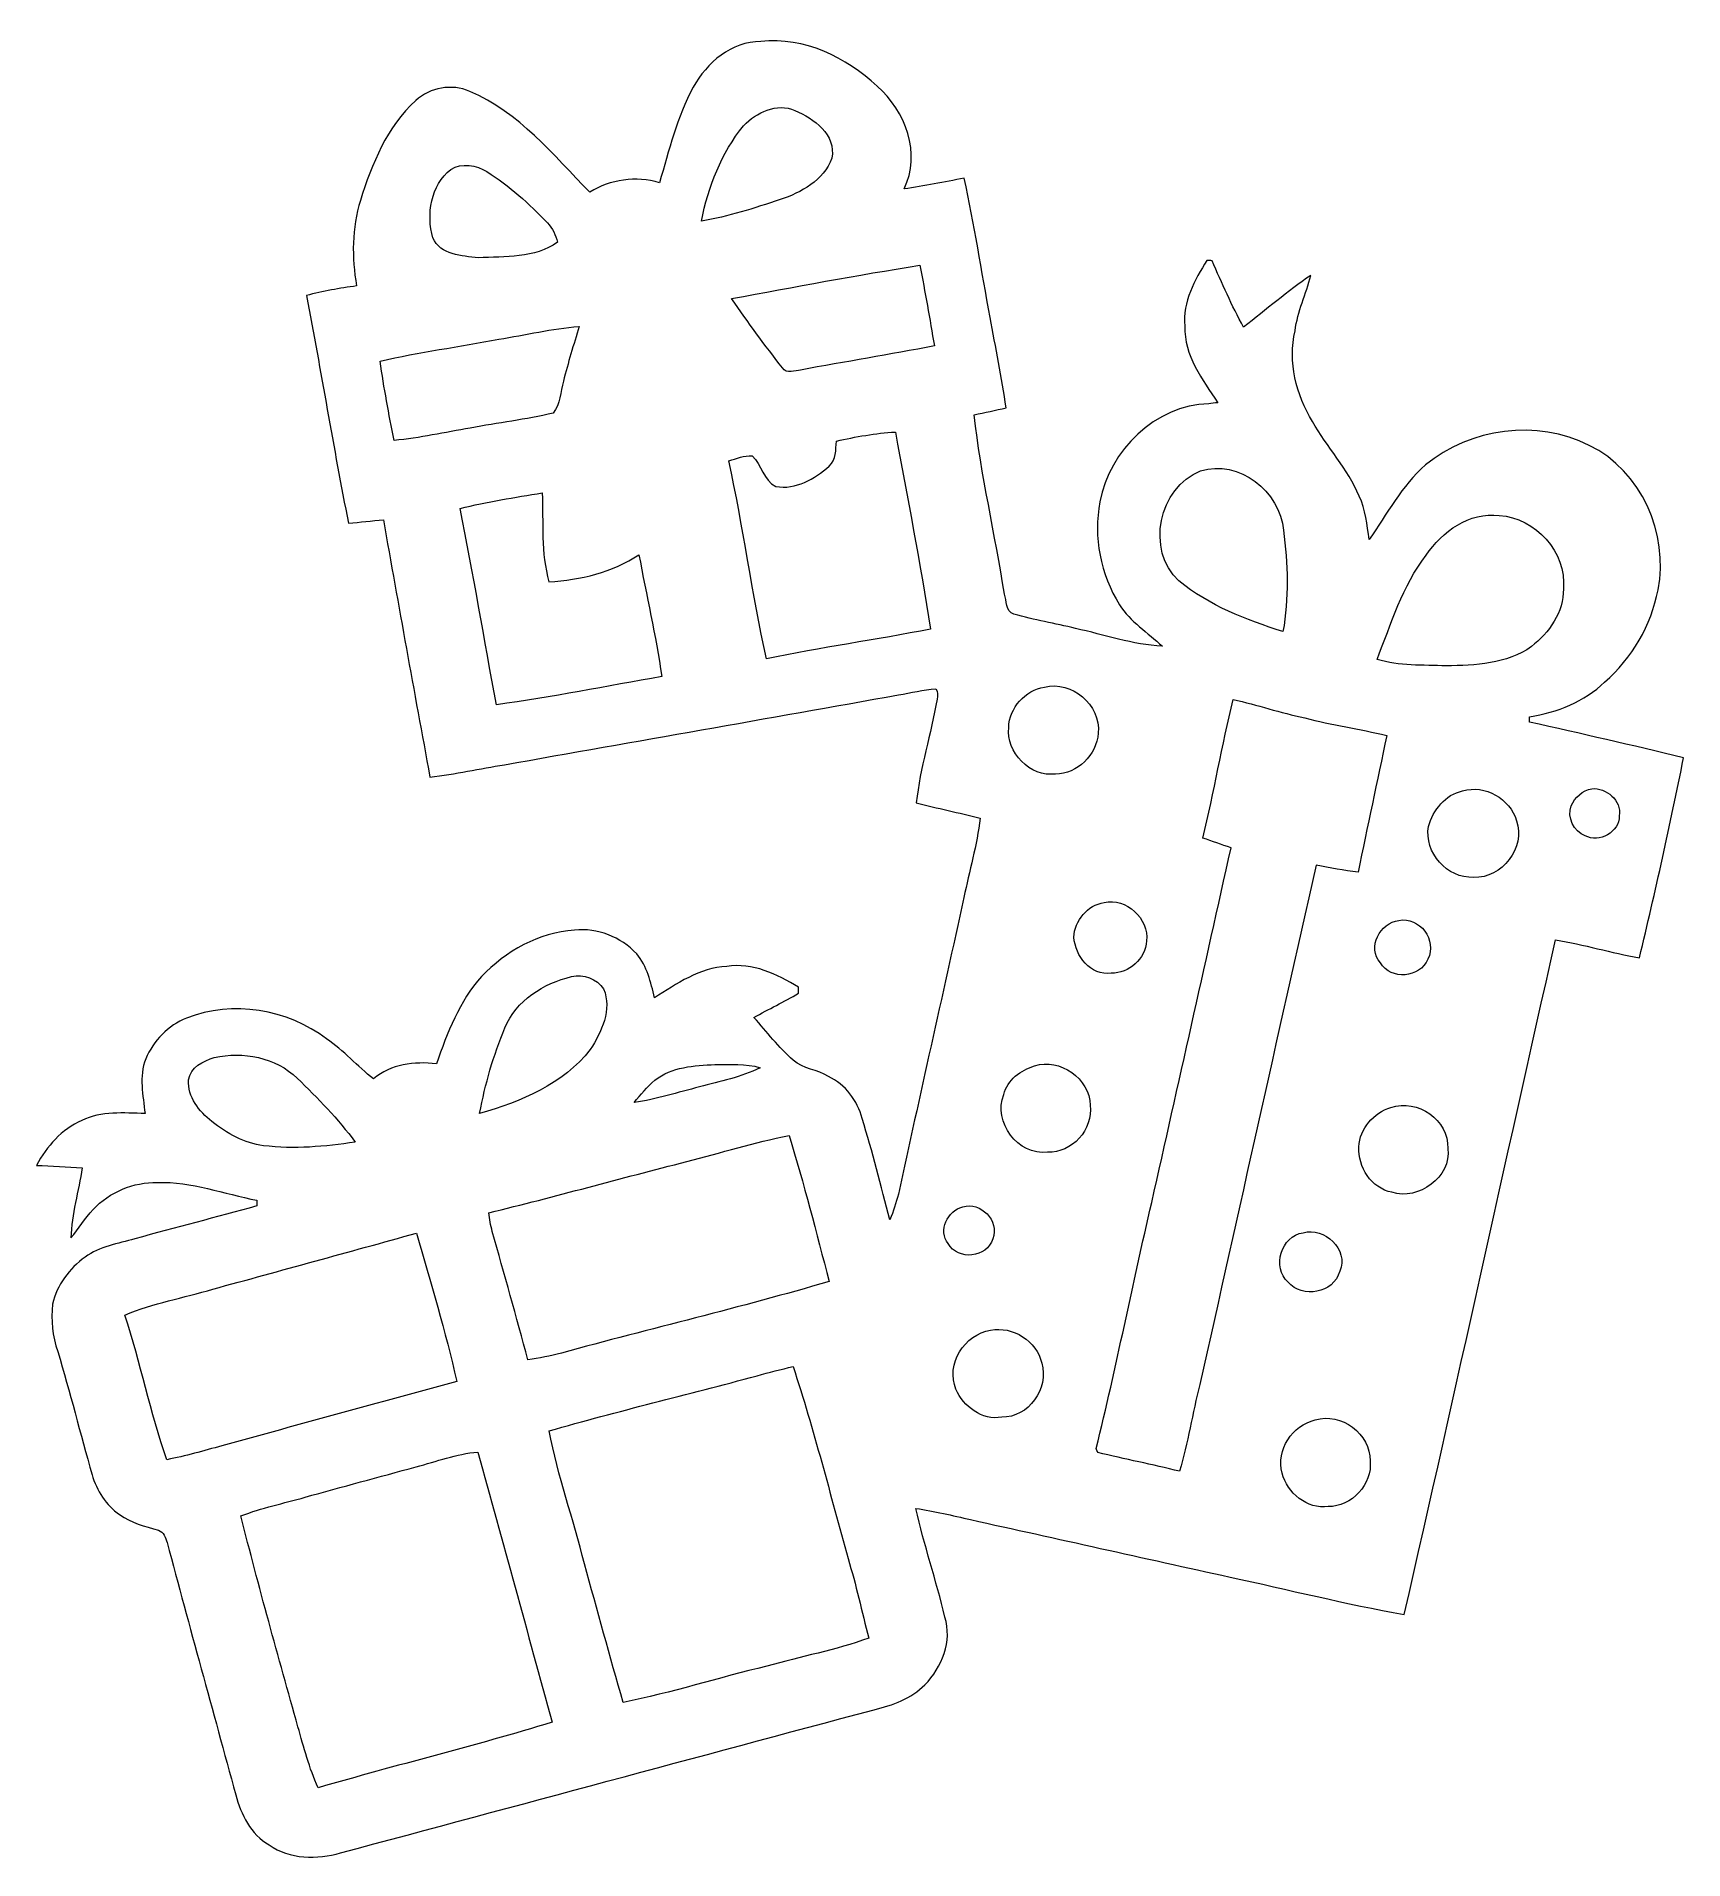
# Model space of a CAD drawing. Header units: centimetres. Extents: x -14.6 to 14.6, y -16.1 to 16.2.
import ezdxf

# ---------------------------------------------------------------- set-up
doc = ezdxf.new("R2010")
doc.units = ezdxf.units.CM
doc.header["$MEASUREMENT"] = 0
doc.layers.add('Layer 1', color=7, linetype='Continuous')

msp = doc.modelspace()

# ---------------------------------------------------------------- linework, layer by layer
at = {"layer": 'Layer 1', "color": 251, "lineweight": 9}
for points, knots in [([(-2.95399, 15.26858), (-2.71445, 15.70461), (-2.27912, 16.08667), (-1.75666, 16.0782), (-1.75666, 16.0782), (-0.98513, 16.16922), (-0.24677, 15.79845), (0.30462, 15.28727), (0.30462, 15.28727), (0.80486, 14.84877), (1.09026, 14.09418), (0.78087, 13.46694), (0.78087, 13.46694), (1.13788, 13.52021), (1.49207, 13.58829), (1.84626, 13.65779), (1.84626, 13.65779), (2.02477, 12.84076), (2.14965, 12.01314), (2.30734, 11.19188), (2.30734, 11.19188), (2.39871, 10.65777), (2.51407, 10.12718), (2.58674, 9.58991), (2.58674, 9.58991), (2.39871, 9.54686), (2.21103, 9.50523), (2.023, 9.46468), (2.023, 9.46468), (2.14118, 8.3961), (2.39448, 7.34835), (2.55852, 6.28649), (2.55852, 6.28649), (2.59768, 6.17466), (2.5818, 5.97781), (2.72785, 5.93336), (2.72785, 5.93336), (3.08451, 5.82435), (3.45669, 5.77249), (3.81794, 5.67865), (3.81794, 5.67865), (4.32911, 5.56788), (4.83111, 5.39185), (5.35712, 5.36433), (5.35712, 5.36433), (5.10028, 5.60598), (4.78878, 5.79754), (4.59652, 6.10058), (4.59652, 6.10058), (4.25961, 6.63539), (4.13191, 7.30214), (4.24903, 7.92303), (4.24903, 7.92303), (4.42224, 8.8332), (5.22764, 9.63329), (6.17838, 9.66152), (6.17838, 9.66152), (6.2313, 9.66822), (6.28457, 9.67457), (6.33819, 9.68021), (6.33819, 9.68021), (6.0662, 10.0912), (5.73812, 10.51454), (5.7554, 11.03771), (5.7554, 11.03771), (5.71272, 11.46775), (5.92579, 11.85333), (6.14734, 12.20188), (6.14734, 12.20188), (6.16956, 12.20011), (6.21437, 12.19659), (6.23694, 12.19518), (6.23694, 12.19518), (6.41333, 11.79901), (6.58337, 11.3979), (6.79645, 11.01972), (6.79645, 11.01972), (7.19579, 11.32276), (7.5715, 11.65895), (7.98954, 11.93659), (7.98954, 11.93659), (7.89923, 11.6078), (7.75318, 11.29524), (7.70767, 10.95481), (7.70767, 10.95481), (7.57997, 10.4027), (7.72531, 9.82203), (8.01565, 9.34613), (8.01565, 9.34613), (8.276, 8.89599), (8.63336, 8.5044), (8.84609, 8.02639), (8.84609, 8.02639), (8.95439, 7.78262), (8.9812, 7.51416), (9.02071, 7.2531), (9.02071, 7.2531), (9.33433, 7.70677), (9.59715, 8.20737), (10.01696, 8.57708), (10.01696, 8.57708), (10.81459, 9.22619), (11.99533, 9.39764), (12.91961, 8.9228), (12.91961, 8.9228), (13.84636, 8.47018), (14.3339, 7.36105), (14.13846, 6.36551), (14.13846, 6.36551), (14.01781, 5.73404), (13.67808, 5.15196), (13.19231, 4.73074), (13.19231, 4.73074), (12.83459, 4.37903), (12.35199, 4.1917), (11.8634, 4.11444), (11.8634, 4.11444), (11.86269, 4.0908), (11.86128, 4.04388), (11.86057, 4.02025), (11.86057, 4.02025), (12.77145, 3.81387), (13.68302, 3.61138), (14.58966, 3.38666), (14.58966, 3.38666), (14.35648, 2.20062), (14.08731, 1.02058), (13.80967, -0.15629), (13.80967, -0.15629), (13.31014, -0.0681), (12.82295, 0.08042), (12.32236, 0.16121), (12.32236, 0.16121), (11.42313, -3.82271), (10.55212, -7.81298), (9.64195, -11.79443), (9.64195, -11.79443), (8.6069, -11.60499), (7.58385, -11.35346), (6.55585, -11.12944), (6.55585, -11.12944), (5.02302, -10.79325), (3.49197, -10.44823), (1.9595, -10.11168), (1.9595, -10.11168), (1.63812, -10.03795), (1.31709, -9.96104), (0.99113, -9.91201), (0.99113, -9.91201), (1.1333, -10.56147), (1.35026, -11.19083), (1.50336, -11.83747), (1.50336, -11.83747), (1.63847, -12.2668), (1.44974, -12.72611), (1.15058, -13.03691), (1.15058, -13.03691), (0.90822, -13.28245), (0.57732, -13.39851), (0.25029, -13.47965), (0.25029, -13.47965), (-2.90213, -14.31926), (-6.05067, -15.17369), (-9.20203, -16.01718), (-9.20203, -16.01718), (-9.61831, -16.13324), (-10.10408, -16.1343), (-10.46851, -15.87536), (-10.46851, -15.87536), (-10.7913, -15.69051), (-10.97086, -15.33491), (-11.05941, -14.98601), (-11.05941, -14.98601), (-11.4651, -13.49729), (-11.87821, -12.01068), (-12.27367, -10.51914), (-12.27367, -10.51914), (-12.30224, -10.43482), (-12.33258, -10.32687), (-12.42995, -10.30077), (-12.42995, -10.30077), (-12.66596, -10.22845), (-12.91326, -10.16989), (-13.1161, -10.02137), (-13.1161, -10.02137), (-13.36199, -9.85803), (-13.52356, -9.59451), (-13.60541, -9.31511), (-13.60541, -9.31511), (-13.8139, -8.58874), (-13.99417, -7.85425), (-14.21324, -7.13071), (-14.21324, -7.13071), (-14.30567, -6.86295), (-14.33566, -6.57402), (-14.30461, -6.29286), (-14.30461, -6.29286), (-14.22665, -5.95349), (-14.00687, -5.66174), (-13.72888, -5.45889), (-13.72888, -5.45889), (-13.46994, -5.27368), (-13.1475, -5.22218), (-12.84834, -5.1361), (-12.84834, -5.1361), (-12.12868, -4.93643), (-11.40513, -4.75263), (-10.68582, -4.55261), (-10.68582, -4.55261), (-10.68546, -4.52791), (-10.68476, -4.47852), (-10.68441, -4.45348), (-10.68441, -4.45348), (-11.27002, -4.33812), (-11.84222, -4.1201), (-12.44688, -4.13527), (-12.44688, -4.13527), (-12.86986, -4.13139), (-13.29743, -4.30249), (-13.58424, -4.61646), (-13.58424, -4.61646), (-13.73346, -4.77027), (-13.83718, -4.96042), (-13.98006, -5.11952), (-13.98006, -5.11952), (-13.96594, -4.6976), (-13.84388, -4.29014), (-13.77827, -3.87527), (-13.77827, -3.87527), (-14.04885, -3.85905), (-14.31943, -3.84811), (-14.58966, -3.834), (-14.58966, -3.834), (-14.40903, -3.49604), (-14.14163, -3.19723), (-13.78709, -3.03813), (-13.78709, -3.03813), (-13.44136, -2.86739), (-13.04026, -2.90655), (-12.66666, -2.91607), (-12.66666, -2.91607), (-12.69736, -2.59645), (-12.77849, -2.25849), (-12.65396, -1.94911), (-12.65396, -1.94911), (-12.5185, -1.62773), (-12.25744, -1.35221), (-11.92971, -1.22556), (-11.92971, -1.22556), (-11.11656, -0.90136), (-10.14218, -1.06857), (-9.45003, -1.59315), (-9.45003, -1.59315), (-9.14629, -1.79812), (-8.90428, -2.07681), (-8.61678, -2.30188), (-8.61678, -2.30188), (-8.30845, -2.03942), (-7.89464, -1.98932), (-7.50553, -2.03483), (-7.50553, -2.03483), (-7.30973, -1.48803), (-7.09877, -0.92852), (-6.70684, -0.48825), (-6.70684, -0.48825), (-6.27257, -0.04164), (-5.69189, 0.29985), (-5.0576, 0.33125), (-5.0576, 0.33125), (-4.65014, 0.38275), (-4.23386, 0.21166), (-3.95623, -0.08538), (-3.95623, -0.08538), (-3.77102, -0.30728), (-3.70576, -0.5895), (-3.64226, -0.86361), (-3.64226, -0.86361), (-3.24362, -0.62196), (-2.8478, -0.32598), (-2.35956, -0.31292), (-2.35956, -0.31292), (-1.90341, -0.22685), (-1.47161, -0.45686), (-1.08709, -0.67417), (-1.08709, -0.67417), (-1.08709, -0.70098), (-1.08709, -0.75495), (-1.08709, -0.78212), (-1.08709, -0.78212), (-1.34426, -0.93875), (-1.61872, -1.06258), (-1.87872, -1.21392), (-1.87872, -1.21392), (-1.65259, -1.47074), (-1.43916, -1.74097), (-1.18304, -1.96922), (-1.18304, -1.96922), (-1.00912, -2.13008), (-0.7523, -2.1329), (-0.55721, -2.26026), (-0.55721, -2.26026), (-0.25806, -2.40172), (-0.04498, -2.68782), (0.03898, -3.00391), (0.03898, -3.00391), (0.22313, -3.59552), (0.36636, -4.19912), (0.5304, -4.79638), (0.5304, -4.79638), (0.59672, -4.65174), (0.63588, -4.49581), (0.67962, -4.34376), (0.67962, -4.34376), (1.06133, -2.59116), (1.45432, -0.84103), (1.84203, 0.91051), (1.84203, 0.91051), (1.93446, 1.38112), (2.07169, 1.8429), (2.13095, 2.3195), (2.13095, 2.3195), (1.75348, 2.41158), (1.37389, 2.49413), (0.99748, 2.58973), (0.99748, 2.58973), (1.06556, 3.21309), (1.25783, 3.81281), (1.36542, 4.42912), (1.36542, 4.42912), (1.37178, 4.48909), (1.38906, 4.56141), (1.34179, 4.60974), (1.34179, 4.60974), (1.11813, 4.60409), (0.90187, 4.53284), (0.68174, 4.50143), (0.68174, 4.50143), (-1.64377, 4.08727), (-3.96963, 3.67735), (-6.29514, 3.2653), (-6.29514, 3.2653), (-6.73647, 3.19298), (-7.17427, 3.09809), (-7.61877, 3.04729), (-7.61877, 3.04729), (-7.89852, 4.56564), (-8.17756, 6.08435), (-8.44321, 7.60553), (-8.44321, 7.60553), (-8.64994, 7.58753), (-8.85596, 7.56355), (-9.06232, 7.54273), (-9.06232, 7.54273), (-9.32832, 8.88399), (-9.5474, 10.23407), (-9.80634, 11.57676), (-9.80634, 11.57676), (-9.51601, 11.66001), (-9.2172, 11.70693), (-8.9184, 11.74962), (-8.9184, 11.74962), (-9.00659, 12.25268), (-9.00271, 12.77338), (-8.85136, 13.26409), (-8.85136, 13.26409), (-8.64711, 13.90862), (-8.38006, 14.56902), (-7.871, 15.03504), (-7.871, 15.03504), (-7.61559, 15.26646), (-7.23142, 15.33666), (-6.91392, 15.1952), (-6.91392, 15.1952), (-6.0415, 14.82796), (-5.43296, 14.06913), (-4.78702, 13.40944), (-4.78702, 13.40944), (-4.42436, 13.64156), (-3.96505, 13.69695), (-3.553, 13.57806), (-3.553, 13.57806), (-3.38155, 14.15027), (-3.24432, 14.74188), (-2.95399, 15.26858), (-2.95399, 15.26858), (-2.95399, 15.26858), (-2.95399, 15.26858), (-2.95399, 15.26858)], [0, 0, 0, 0, 0.01020408, 0.01020408, 0.01020408, 0.01020408, 0.02040816, 0.02040816, 0.02040816, 0.02040816, 0.03061224, 0.03061224, 0.03061224, 0.03061224, 0.04081633, 0.04081633, 0.04081633, 0.04081633, 0.05102041, 0.05102041, 0.05102041, 0.05102041, 0.06122449, 0.06122449, 0.06122449, 0.06122449, 0.07142857, 0.07142857, 0.07142857, 0.07142857, 0.08163265, 0.08163265, 0.08163265, 0.08163265, 0.09183673, 0.09183673, 0.09183673, 0.09183673, 0.10204082, 0.10204082, 0.10204082, 0.10204082, 0.1122449, 0.1122449, 0.1122449, 0.1122449, 0.12244898, 0.12244898, 0.12244898, 0.12244898, 0.13265306, 0.13265306, 0.13265306, 0.13265306, 0.14285714, 0.14285714, 0.14285714, 0.14285714, 0.15306122, 0.15306122, 0.15306122, 0.15306122, 0.16326531, 0.16326531, 0.16326531, 0.16326531, 0.17346939, 0.17346939, 0.17346939, 0.17346939, 0.18367347, 0.18367347, 0.18367347, 0.18367347, 0.19387755, 0.19387755, 0.19387755, 0.19387755, 0.20408163, 0.20408163, 0.20408163, 0.20408163, 0.21428571, 0.21428571, 0.21428571, 0.21428571, 0.2244898, 0.2244898, 0.2244898, 0.2244898, 0.23469388, 0.23469388, 0.23469388, 0.23469388, 0.24489796, 0.24489796, 0.24489796, 0.24489796, 0.25510204, 0.25510204, 0.25510204, 0.25510204, 0.26530612, 0.26530612, 0.26530612, 0.26530612, 0.2755102, 0.2755102, 0.2755102, 0.2755102, 0.28571429, 0.28571429, 0.28571429, 0.28571429, 0.29591837, 0.29591837, 0.29591837, 0.29591837, 0.30612245, 0.30612245, 0.30612245, 0.30612245, 0.31632653, 0.31632653, 0.31632653, 0.31632653, 0.32653061, 0.32653061, 0.32653061, 0.32653061, 0.33673469, 0.33673469, 0.33673469, 0.33673469, 0.34693878, 0.34693878, 0.34693878, 0.34693878, 0.35714286, 0.35714286, 0.35714286, 0.35714286, 0.36734694, 0.36734694, 0.36734694, 0.36734694, 0.37755102, 0.37755102, 0.37755102, 0.37755102, 0.3877551, 0.3877551, 0.3877551, 0.3877551, 0.39795918, 0.39795918, 0.39795918, 0.39795918, 0.40816327, 0.40816327, 0.40816327, 0.40816327, 0.41836735, 0.41836735, 0.41836735, 0.41836735, 0.42857143, 0.42857143, 0.42857143, 0.42857143, 0.43877551, 0.43877551, 0.43877551, 0.43877551, 0.44897959, 0.44897959, 0.44897959, 0.44897959, 0.45918367, 0.45918367, 0.45918367, 0.45918367, 0.46938776, 0.46938776, 0.46938776, 0.46938776, 0.47959184, 0.47959184, 0.47959184, 0.47959184, 0.48979592, 0.48979592, 0.48979592, 0.48979592, 0.5, 0.5, 0.5, 0.5, 0.51020408, 0.51020408, 0.51020408, 0.51020408, 0.52040816, 0.52040816, 0.52040816, 0.52040816, 0.53061224, 0.53061224, 0.53061224, 0.53061224, 0.54081633, 0.54081633, 0.54081633, 0.54081633, 0.55102041, 0.55102041, 0.55102041, 0.55102041, 0.56122449, 0.56122449, 0.56122449, 0.56122449, 0.57142857, 0.57142857, 0.57142857, 0.57142857, 0.58163265, 0.58163265, 0.58163265, 0.58163265, 0.59183673, 0.59183673, 0.59183673, 0.59183673, 0.60204082, 0.60204082, 0.60204082, 0.60204082, 0.6122449, 0.6122449, 0.6122449, 0.6122449, 0.62244898, 0.62244898, 0.62244898, 0.62244898, 0.63265306, 0.63265306, 0.63265306, 0.63265306, 0.64285714, 0.64285714, 0.64285714, 0.64285714, 0.65306122, 0.65306122, 0.65306122, 0.65306122, 0.66326531, 0.66326531, 0.66326531, 0.66326531, 0.67346939, 0.67346939, 0.67346939, 0.67346939, 0.68367347, 0.68367347, 0.68367347, 0.68367347, 0.69387755, 0.69387755, 0.69387755, 0.69387755, 0.70408163, 0.70408163, 0.70408163, 0.70408163, 0.71428571, 0.71428571, 0.71428571, 0.71428571, 0.7244898, 0.7244898, 0.7244898, 0.7244898, 0.73469388, 0.73469388, 0.73469388, 0.73469388, 0.74489796, 0.74489796, 0.74489796, 0.74489796, 0.75510204, 0.75510204, 0.75510204, 0.75510204, 0.76530612, 0.76530612, 0.76530612, 0.76530612, 0.7755102, 0.7755102, 0.7755102, 0.7755102, 0.78571429, 0.78571429, 0.78571429, 0.78571429, 0.79591837, 0.79591837, 0.79591837, 0.79591837, 0.80612245, 0.80612245, 0.80612245, 0.80612245, 0.81632653, 0.81632653, 0.81632653, 0.81632653, 0.82653061, 0.82653061, 0.82653061, 0.82653061, 0.83673469, 0.83673469, 0.83673469, 0.83673469, 0.84693878, 0.84693878, 0.84693878, 0.84693878, 0.85714286, 0.85714286, 0.85714286, 0.85714286, 0.86734694, 0.86734694, 0.86734694, 0.86734694, 0.87755102, 0.87755102, 0.87755102, 0.87755102, 0.8877551, 0.8877551, 0.8877551, 0.8877551, 0.89795918, 0.89795918, 0.89795918, 0.89795918, 0.90816327, 0.90816327, 0.90816327, 0.90816327, 0.91836735, 0.91836735, 0.91836735, 0.91836735, 0.92857143, 0.92857143, 0.92857143, 0.92857143, 0.93877551, 0.93877551, 0.93877551, 0.93877551, 0.94897959, 0.94897959, 0.94897959, 0.94897959, 0.95918367, 0.95918367, 0.95918367, 0.95918367, 0.96938776, 0.96938776, 0.96938776, 0.96938776, 0.97959184, 0.97959184, 0.97959184, 0.97959184, 1, 1, 1, 1]), ([(-2.06216, 14.58842), (-2.45763, 14.10441), (-2.68799, 13.50433), (-2.81005, 12.89685), (-2.81005, 12.89685), (-2.3338, 12.97587), (-1.87343, 13.12686), (-1.41658, 13.2782), (-1.41658, 13.2782), (-1.03981, 13.4052), (-0.64364, 13.61616), (-0.49795, 14.01233), (-0.49795, 14.01233), (-0.42175, 14.42861), (-0.82039, 14.71718), (-1.1527, 14.85724), (-1.1527, 14.85724), (-1.47514, 14.99799), (-1.83533, 14.82372), (-2.06216, 14.58842), (-2.06216, 14.58842), (-2.06216, 14.58842), (-2.06216, 14.58842), (-2.06216, 14.58842)], [0, 0, 0, 0, 0.14285714, 0.14285714, 0.14285714, 0.14285714, 0.28571429, 0.28571429, 0.28571429, 0.28571429, 0.42857143, 0.42857143, 0.42857143, 0.42857143, 0.57142857, 0.57142857, 0.57142857, 0.57142857, 0.71428571, 0.71428571, 0.71428571, 0.71428571, 1, 1, 1, 1]), ([(-7.24941, 13.81266), (-7.60395, 13.53467), (-7.68579, 13.01468), (-7.56797, 12.60087), (-7.56797, 12.60087), (-7.43074, 12.29254), (-7.05291, 12.27878), (-6.76399, 12.2495), (-6.76399, 12.2495), (-6.28738, 12.26891), (-5.76668, 12.23433), (-5.35711, 12.52432), (-5.35711, 12.52432), (-5.39838, 12.64638), (-5.44107, 12.77549), (-5.53808, 12.86616), (-5.53808, 12.86616), (-5.86088, 13.20553), (-6.21224, 13.52338), (-6.60947, 13.7735), (-6.60947, 13.7735), (-6.79679, 13.88816), (-7.05538, 13.93649), (-7.24941, 13.81266), (-7.24941, 13.81266), (-7.24941, 13.81266), (-7.24941, 13.81266), (-7.24941, 13.81266)], [0, 0, 0, 0, 0.125, 0.125, 0.125, 0.125, 0.25, 0.25, 0.25, 0.25, 0.375, 0.375, 0.375, 0.375, 0.5, 0.5, 0.5, 0.5, 0.625, 0.625, 0.625, 0.625, 0.75, 0.75, 0.75, 0.75, 1, 1, 1, 1]), ([(-2.27418, 11.52384), (-1.98455, 11.10615), (-1.68646, 10.6934), (-1.37072, 10.2951), (-1.37072, 10.2951), (-1.30158, 10.18433), (-1.14988, 10.2496), (-1.05216, 10.25806), (-1.05216, 10.25806), (-0.263, 10.40482), (0.52899, 10.53536), (1.31745, 10.68635), (1.31745, 10.68635), (1.23737, 11.16401), (1.15199, 11.64061), (1.06062, 12.1158), (1.06062, 12.1158), (-0.05415, 11.93906), (-1.1647, 11.73198), (-2.27418, 11.52384), (-2.27418, 11.52384), (-2.27418, 11.52384), (-2.27418, 11.52384), (-2.27418, 11.52384)], [0, 0, 0, 0, 0.14285714, 0.14285714, 0.14285714, 0.14285714, 0.28571429, 0.28571429, 0.28571429, 0.28571429, 0.42857143, 0.42857143, 0.42857143, 0.42857143, 0.57142857, 0.57142857, 0.57142857, 0.57142857, 0.71428571, 0.71428571, 0.71428571, 0.71428571, 1, 1, 1, 1]), ([(-6.39886, 10.80594), (-7.09877, 10.6673), (-7.80821, 10.58051), (-8.50248, 10.41575), (-8.50248, 10.41575), (-8.43263, 9.94516), (-8.34901, 9.47666), (-8.25341, 9.01064), (-8.25341, 9.01064), (-7.79904, 9.05192), (-7.35313, 9.15457), (-6.90333, 9.22936), (-6.90333, 9.22936), (-6.41509, 9.32497), (-5.91732, 9.37895), (-5.43507, 9.49712), (-5.43507, 9.49712), (-5.31054, 9.65622), (-5.30807, 9.87389), (-5.2541, 10.06051), (-5.2541, 10.06051), (-5.17261, 10.38683), (-5.07101, 10.70786), (-4.97752, 11.03136), (-4.97752, 11.03136), (-5.45659, 10.99361), (-5.92508, 10.87931), (-6.39886, 10.80594), (-6.39886, 10.80594), (-6.39886, 10.80594), (-6.39886, 10.80594), (-6.39886, 10.80594)], [0, 0, 0, 0, 0.11111111, 0.11111111, 0.11111111, 0.11111111, 0.22222222, 0.22222222, 0.22222222, 0.22222222, 0.33333333, 0.33333333, 0.33333333, 0.33333333, 0.44444444, 0.44444444, 0.44444444, 0.44444444, 0.55555556, 0.55555556, 0.55555556, 0.55555556, 0.66666667, 0.66666667, 0.66666667, 0.66666667, 0.77777778, 0.77777778, 0.77777778, 0.77777778, 1, 1, 1, 1]), ([(-0.41857, 8.99865), (-0.42986, 8.84554), (-0.42139, 8.6695), (-0.54663, 8.55697), (-0.54663, 8.55697), (-0.79993, 8.32802), (-1.13789, 8.13222), (-1.49384, 8.19502), (-1.49384, 8.19502), (-1.70939, 8.30791), (-1.74502, 8.57778), (-1.91082, 8.73688), (-1.91082, 8.73688), (-2.05299, 8.74888), (-2.18811, 8.68785), (-2.32357, 8.65152), (-2.32357, 8.65152), (-2.07063, 7.48735), (-1.91435, 6.30413), (-1.65753, 5.14102), (-1.65753, 5.14102), (-0.69268, 5.34034), (0.28381, 5.47898), (1.25077, 5.66807), (1.25077, 5.66807), (1.06944, 6.83682), (0.83873, 7.99746), (0.626, 9.16057), (0.626, 9.16057), (0.27358, 9.13871), (-0.07497, 9.07767), (-0.41857, 8.99865), (-0.41857, 8.99865), (-0.41857, 8.99865), (-0.41857, 8.99865), (-0.41857, 8.99865)], [0, 0, 0, 0, 0.1, 0.1, 0.1, 0.1, 0.2, 0.2, 0.2, 0.2, 0.3, 0.3, 0.3, 0.3, 0.4, 0.4, 0.4, 0.4, 0.5, 0.5, 0.5, 0.5, 0.6, 0.6, 0.6, 0.6, 0.7, 0.7, 0.7, 0.7, 0.8, 0.8, 0.8, 0.8, 1, 1, 1, 1]), ([(6.03339, 8.47018), (5.2922, 8.17879), (5.05654, 7.0686), (5.65063, 6.52285), (5.65063, 6.52285), (6.18332, 6.08117), (6.84337, 5.83388), (7.49354, 5.62362), (7.49354, 5.62362), (7.59972, 6.21488), (7.58032, 6.82553), (7.49989, 7.41855), (7.49989, 7.41855), (7.4512, 8.10365), (6.70614, 8.68785), (6.03339, 8.47018), (6.03339, 8.47018), (6.03339, 8.47018), (6.03339, 8.47018), (6.03339, 8.47018)], [0, 0, 0, 0, 0.16666667, 0.16666667, 0.16666667, 0.16666667, 0.33333333, 0.33333333, 0.33333333, 0.33333333, 0.5, 0.5, 0.5, 0.5, 0.66666667, 0.66666667, 0.66666667, 0.66666667, 1, 1, 1, 1]), ([(-7.08572, 7.80485), (-6.84936, 6.6502), (-6.65815, 5.48639), (-6.44261, 4.32787), (-6.44261, 4.32787), (-5.46118, 4.46122), (-4.48857, 4.65561), (-3.51314, 4.82705), (-3.51314, 4.82705), (-3.61333, 5.55307), (-3.78689, 6.26603), (-3.91531, 6.98675), (-3.91531, 6.98675), (-4.38838, 6.67419), (-4.95036, 6.53837), (-5.51092, 6.50627), (-5.51092, 6.50627), (-5.65591, 7.0178), (-5.60864, 7.55684), (-5.62875, 8.08178), (-5.62875, 8.08178), (-6.11629, 7.99958), (-6.60665, 7.92938), (-7.08572, 7.80485), (-7.08572, 7.80485), (-7.08572, 7.80485), (-7.08572, 7.80485), (-7.08572, 7.80485)], [0, 0, 0, 0, 0.125, 0.125, 0.125, 0.125, 0.25, 0.25, 0.25, 0.25, 0.375, 0.375, 0.375, 0.375, 0.5, 0.5, 0.5, 0.5, 0.625, 0.625, 0.625, 0.625, 0.75, 0.75, 0.75, 0.75, 1, 1, 1, 1]), ([(10.03036, 6.97688), (9.60738, 6.43148), (9.4123, 5.76226), (9.15935, 5.13079), (9.15935, 5.13079), (9.55552, 5.00945), (9.97392, 5.03378), (10.38279, 5.01614), (10.38279, 5.01614), (10.89996, 5.02778), (11.45805, 5.04401), (11.89444, 5.35833), (11.89444, 5.35833), (12.20524, 5.60034), (12.4737, 5.97075), (12.4603, 6.38139), (12.4603, 6.38139), (12.52591, 7.0312), (11.96747, 7.64045), (11.32541, 7.68137), (11.32541, 7.68137), (10.79236, 7.74805), (10.31576, 7.39809), (10.03036, 6.97688), (10.03036, 6.97688), (10.03036, 6.97688), (10.03036, 6.97688), (10.03036, 6.97688)], [0, 0, 0, 0, 0.125, 0.125, 0.125, 0.125, 0.25, 0.25, 0.25, 0.25, 0.375, 0.375, 0.375, 0.375, 0.5, 0.5, 0.5, 0.5, 0.625, 0.625, 0.625, 0.625, 0.75, 0.75, 0.75, 0.75, 1, 1, 1, 1]), ([(3.2669, 4.63725), (2.92964, 4.58999), (2.64319, 4.26895), (2.63401, 3.92747), (2.63401, 3.92747), (2.58745, 3.48508), (3.01501, 3.03952), (3.46234, 3.10055), (3.46234, 3.10055), (3.85392, 3.09914), (4.19223, 3.4424), (4.22187, 3.82692), (4.22187, 3.82692), (4.25857, 4.32258), (3.76114, 4.76672), (3.2669, 4.63725), (3.2669, 4.63725), (3.2669, 4.63725), (3.2669, 4.63725), (3.2669, 4.63725)], [0, 0, 0, 0, 0.16666667, 0.16666667, 0.16666667, 0.16666667, 0.33333333, 0.33333333, 0.33333333, 0.33333333, 0.5, 0.5, 0.5, 0.5, 0.66666667, 0.66666667, 0.66666667, 0.66666667, 1, 1, 1, 1]), ([(6.60948, 4.42065), (6.41227, 3.60644), (6.27152, 2.78023), (6.07396, 1.96602), (6.07396, 1.96602), (6.23871, 1.90393), (6.40663, 1.85102), (6.57385, 1.79351), (6.57385, 1.79351), (6.10677, -0.30128), (5.63969, -2.39608), (5.16907, -4.49016), (5.16907, -4.49016), (4.83041, -5.94149), (4.54184, -7.40481), (4.18341, -8.85156), (4.18341, -8.85156), (4.19047, -8.86955), (4.20493, -8.90518), (4.212, -8.92317), (4.212, -8.92317), (4.69388, -9.03994), (5.18142, -9.13413), (5.66297, -9.25513), (5.66297, -9.25513), (5.80902, -8.74819), (5.89157, -8.22573), (6.02034, -7.71455), (6.02034, -7.71455), (6.70967, -4.64927), (7.38523, -1.58081), (8.08232, 1.48272), (8.08232, 1.48272), (8.32927, 1.44285), (8.5741, 1.38888), (8.8228, 1.35995), (8.8228, 1.35995), (8.99036, 2.16781), (9.16253, 2.97497), (9.33222, 3.78283), (9.33222, 3.78283), (8.84997, 3.89889), (8.3582, 3.97086), (7.87771, 4.09362), (7.87771, 4.09362), (7.44979, 4.18358), (7.03669, 4.32928), (6.60948, 4.42065), (6.60948, 4.42065), (6.60948, 4.42065), (6.60948, 4.42065), (6.60948, 4.42065)], [0, 0, 0, 0, 0.07142857, 0.07142857, 0.07142857, 0.07142857, 0.14285714, 0.14285714, 0.14285714, 0.14285714, 0.21428571, 0.21428571, 0.21428571, 0.21428571, 0.28571429, 0.28571429, 0.28571429, 0.28571429, 0.35714286, 0.35714286, 0.35714286, 0.35714286, 0.42857143, 0.42857143, 0.42857143, 0.42857143, 0.5, 0.5, 0.5, 0.5, 0.57142857, 0.57142857, 0.57142857, 0.57142857, 0.64285714, 0.64285714, 0.64285714, 0.64285714, 0.71428571, 0.71428571, 0.71428571, 0.71428571, 0.78571429, 0.78571429, 0.78571429, 0.78571429, 0.85714286, 0.85714286, 0.85714286, 0.85714286, 1, 1, 1, 1]), ([(10.67524, 2.80034), (10.36938, 2.74178), (10.15242, 2.45815), (10.07163, 2.17169), (10.07163, 2.17169), (9.9905, 1.71096), (10.40537, 1.2453), (10.87174, 1.26928), (10.87174, 1.26928), (11.37127, 1.24671), (11.80131, 1.79704), (11.63021, 2.27329), (11.63021, 2.27329), (11.5152, 2.6624), (11.07247, 2.9217), (10.67524, 2.80034), (10.67524, 2.80034), (10.67524, 2.80034), (10.67524, 2.80034), (10.67524, 2.80034)], [0, 0, 0, 0, 0.16666667, 0.16666667, 0.16666667, 0.16666667, 0.33333333, 0.33333333, 0.33333333, 0.33333333, 0.5, 0.5, 0.5, 0.5, 0.66666667, 0.66666667, 0.66666667, 0.66666667, 1, 1, 1, 1]), ([(12.96512, 2.8402), (12.79932, 2.81586), (12.66702, 2.68322), (12.59717, 2.53752), (12.59717, 2.53752), (12.52415, 2.32973), (12.64339, 2.08561), (12.84588, 2.00553), (12.84588, 2.00553), (13.09283, 1.87712), (13.4583, 2.06727), (13.45019, 2.3576), (13.45019, 2.3576), (13.49746, 2.6363), (13.223, 2.8582), (12.96512, 2.8402), (12.96512, 2.8402), (12.96512, 2.8402), (12.96512, 2.8402), (12.96512, 2.8402)], [0, 0, 0, 0, 0.16666667, 0.16666667, 0.16666667, 0.16666667, 0.33333333, 0.33333333, 0.33333333, 0.33333333, 0.5, 0.5, 0.5, 0.5, 0.66666667, 0.66666667, 0.66666667, 0.66666667, 1, 1, 1, 1]), ([(4.32558, 0.82443), (4.03243, 0.77928), (3.80136, 0.50058), (3.78795, 0.20778), (3.78795, 0.20778), (3.81511, -0.12313), (4.08252, -0.47767), (4.45011, -0.42793), (4.45011, -0.42793), (4.76444, -0.43745), (5.05795, -0.17252), (5.07454, 0.14181), (5.07454, 0.14181), (5.12463, 0.53621), (4.71646, 0.91686), (4.32558, 0.82443), (4.32558, 0.82443), (4.32558, 0.82443), (4.32558, 0.82443), (4.32558, 0.82443)], [0, 0, 0, 0, 0.16666667, 0.16666667, 0.16666667, 0.16666667, 0.33333333, 0.33333333, 0.33333333, 0.33333333, 0.5, 0.5, 0.5, 0.5, 0.66666667, 0.66666667, 0.66666667, 0.66666667, 1, 1, 1, 1]), ([(9.54529, 0.50658), (9.2165, 0.46848), (8.97697, 0.02292), (9.21968, -0.2459), (9.21968, -0.2459), (9.40489, -0.55987), (9.9203, -0.5133), (10.06035, -0.18063), (10.06035, -0.18063), (10.2325, 0.15168), (9.91148, 0.58278), (9.54529, 0.50658), (9.54529, 0.50658), (9.54529, 0.50658), (9.54529, 0.50658), (9.54529, 0.50658)], [0, 0, 0, 0, 0.2, 0.2, 0.2, 0.2, 0.4, 0.4, 0.4, 0.4, 0.6, 0.6, 0.6, 0.6, 1, 1, 1, 1]), ([(-5.11052, -0.49037), (-5.60229, -0.6089), (-6.09688, -0.91159), (-6.29197, -1.39948), (-6.29197, -1.39948), (-6.49623, -1.88525), (-6.63981, -2.39572), (-6.73929, -2.9129), (-6.73929, -2.9129), (-6.00798, -2.71181), (-5.25904, -2.39467), (-4.77749, -1.78118), (-4.77749, -1.78118), (-4.58311, -1.4718), (-4.38732, -1.07351), (-4.54254, -0.70768), (-4.54254, -0.70768), (-4.66214, -0.52847), (-4.90061, -0.42969), (-5.11052, -0.49037), (-5.11052, -0.49037), (-5.11052, -0.49037), (-5.11052, -0.49037), (-5.11052, -0.49037)], [0, 0, 0, 0, 0.14285714, 0.14285714, 0.14285714, 0.14285714, 0.28571429, 0.28571429, 0.28571429, 0.28571429, 0.42857143, 0.42857143, 0.42857143, 0.42857143, 0.57142857, 0.57142857, 0.57142857, 0.57142857, 0.71428571, 0.71428571, 0.71428571, 0.71428571, 1, 1, 1, 1]), ([(-11.439, -1.92335), (-11.63232, -1.98262), (-11.8648, -2.09868), (-11.89479, -2.31952), (-11.89479, -2.31952), (-11.91595, -2.62573), (-11.7064, -2.87832), (-11.48274, -3.05895), (-11.48274, -3.05895), (-11.21463, -3.26391), (-10.90842, -3.44594), (-10.56658, -3.4851), (-10.56658, -3.4851), (-10.02542, -3.55425), (-9.47861, -3.50062), (-8.94133, -3.42195), (-8.94133, -3.42195), (-9.24719, -3.01308), (-9.60244, -2.64267), (-9.97038, -2.28954), (-9.97038, -2.28954), (-10.35068, -1.91877), (-10.9317, -1.80835), (-11.439, -1.92335), (-11.439, -1.92335), (-11.439, -1.92335), (-11.439, -1.92335), (-11.439, -1.92335)], [0, 0, 0, 0, 0.125, 0.125, 0.125, 0.125, 0.25, 0.25, 0.25, 0.25, 0.375, 0.375, 0.375, 0.375, 0.5, 0.5, 0.5, 0.5, 0.625, 0.625, 0.625, 0.625, 0.75, 0.75, 0.75, 0.75, 1, 1, 1, 1]), ([(3.09157, -2.07046), (2.84956, -2.1449), (2.6072, -2.32093), (2.54794, -2.57987), (2.54794, -2.57987), (2.35285, -3.06459), (2.79841, -3.6689), (3.32158, -3.5987), (3.32158, -3.5987), (3.75655, -3.62233), (4.1312, -3.19547), (4.07935, -2.77002), (4.07935, -2.77002), (4.06664, -2.30012), (3.54559, -1.92371), (3.09157, -2.07046), (3.09157, -2.07046), (3.09157, -2.07046), (3.09157, -2.07046), (3.09157, -2.07046)], [0, 0, 0, 0, 0.16666667, 0.16666667, 0.16666667, 0.16666667, 0.33333333, 0.33333333, 0.33333333, 0.33333333, 0.5, 0.5, 0.5, 0.5, 0.66666667, 0.66666667, 0.66666667, 0.66666667, 1, 1, 1, 1]), ([(-3.6352, -2.32446), (-3.77173, -2.44158), (-3.88567, -2.58234), (-3.99997, -2.72028), (-3.99997, -2.72028), (-3.60557, -2.6663), (-3.22704, -2.53719), (-2.84074, -2.44547), (-2.84074, -2.44547), (-2.47915, -2.34492), (-2.10556, -2.2726), (-1.76724, -2.10398), (-1.76724, -2.10398), (-2.02724, -2.02672), (-2.30276, -2.04506), (-2.56981, -2.04753), (-2.56981, -2.04753), (-2.93599, -2.06305), (-3.33393, -2.08987), (-3.6352, -2.32446), (-3.6352, -2.32446), (-3.6352, -2.32446), (-3.6352, -2.32446), (-3.6352, -2.32446)], [0, 0, 0, 0, 0.14285714, 0.14285714, 0.14285714, 0.14285714, 0.28571429, 0.28571429, 0.28571429, 0.28571429, 0.42857143, 0.42857143, 0.42857143, 0.42857143, 0.57142857, 0.57142857, 0.57142857, 0.57142857, 0.71428571, 0.71428571, 0.71428571, 0.71428571, 1, 1, 1, 1]), ([(9.40524, -2.80812), (9.1015, -2.90196), (8.85208, -3.18348), (8.83655, -3.50733), (8.83655, -3.50733), (8.82139, -3.8654), (9.05705, -4.23899), (9.42358, -4.31131), (9.42358, -4.31131), (9.89313, -4.45983), (10.48403, -4.04567), (10.41242, -3.53273), (10.41242, -3.53273), (10.43323, -3.03002), (9.87585, -2.64902), (9.40524, -2.80812), (9.40524, -2.80812), (9.40524, -2.80812), (9.40524, -2.80812), (9.40524, -2.80812)], [0, 0, 0, 0, 0.16666667, 0.16666667, 0.16666667, 0.16666667, 0.33333333, 0.33333333, 0.33333333, 0.33333333, 0.5, 0.5, 0.5, 0.5, 0.66666667, 0.66666667, 0.66666667, 0.66666667, 1, 1, 1, 1]), ([(-3.06899, -3.76732), (-4.23986, -4.06119), (-5.40191, -4.39068), (-6.57525, -4.67326), (-6.57525, -4.67326), (-6.56537, -4.78473), (-6.5435, -4.8948), (-6.51387, -5.0031), (-6.51387, -5.0031), (-6.30361, -5.76228), (-6.08524, -6.51899), (-5.88451, -7.28064), (-5.88451, -7.28064), (-5.68378, -7.25312), (-5.48517, -7.2122), (-5.28973, -7.15893), (-5.28973, -7.15893), (-3.71105, -6.72925), (-2.11755, -6.35177), (-0.54769, -5.89175), (-0.54769, -5.89175), (-0.77029, -5.02674), (-0.99431, -4.16032), (-1.25748, -3.3066), (-1.25748, -3.3066), (-1.87061, -3.4216), (-2.46468, -3.61598), (-3.06899, -3.76732), (-3.06899, -3.76732), (-3.06899, -3.76732), (-3.06899, -3.76732), (-3.06899, -3.76732)], [0, 0, 0, 0, 0.11111111, 0.11111111, 0.11111111, 0.11111111, 0.22222222, 0.22222222, 0.22222222, 0.22222222, 0.33333333, 0.33333333, 0.33333333, 0.33333333, 0.44444444, 0.44444444, 0.44444444, 0.44444444, 0.55555556, 0.55555556, 0.55555556, 0.55555556, 0.66666667, 0.66666667, 0.66666667, 0.66666667, 0.77777778, 0.77777778, 0.77777778, 0.77777778, 1, 1, 1, 1]), ([(1.82051, -4.57025), (1.5531, -4.6341), (1.38024, -4.98935), (1.56016, -5.22147), (1.56016, -5.22147), (1.73373, -5.5238), (2.25125, -5.4783), (2.35214, -5.13398), (2.35214, -5.13398), (2.47279, -4.81648), (2.13907, -4.47076), (1.82051, -4.57025), (1.82051, -4.57025), (1.82051, -4.57025), (1.82051, -4.57025), (1.82051, -4.57025)], [0, 0, 0, 0, 0.2, 0.2, 0.2, 0.2, 0.4, 0.4, 0.4, 0.4, 0.6, 0.6, 0.6, 0.6, 1, 1, 1, 1]), ([(-11.4651, -6.02757), (-11.98298, -6.18315), (-12.52238, -6.27451), (-13.02262, -6.48653), (-13.02262, -6.48653), (-12.74639, -7.3325), (-12.576, -8.21021), (-12.27861, -9.04911), (-12.27861, -9.04911), (-11.95053, -8.98244), (-11.62703, -8.89707), (-11.30635, -8.80111), (-11.30635, -8.80111), (-9.91747, -8.42575), (-8.53246, -8.03558), (-7.14287, -7.66199), (-7.14287, -7.66199), (-7.34254, -6.77687), (-7.60818, -5.90798), (-7.85548, -5.03521), (-7.85548, -5.03521), (-9.05845, -5.36682), (-10.26143, -5.69772), (-11.4651, -6.02757), (-11.4651, -6.02757), (-11.4651, -6.02757), (-11.4651, -6.02757), (-11.4651, -6.02757)], [0, 0, 0, 0, 0.125, 0.125, 0.125, 0.125, 0.25, 0.25, 0.25, 0.25, 0.375, 0.375, 0.375, 0.375, 0.5, 0.5, 0.5, 0.5, 0.625, 0.625, 0.625, 0.625, 0.75, 0.75, 0.75, 0.75, 1, 1, 1, 1]), ([(7.85231, -5.0278), (7.46179, -5.0846), (7.29387, -5.64375), (7.58314, -5.90339), (7.58314, -5.90339), (7.8375, -6.19655), (8.39171, -6.10659), (8.4986, -5.71042), (8.4986, -5.71042), (8.66617, -5.32942), (8.22767, -4.91562), (7.85231, -5.0278), (7.85231, -5.0278), (7.85231, -5.0278), (7.85231, -5.0278), (7.85231, -5.0278)], [0, 0, 0, 0, 0.2, 0.2, 0.2, 0.2, 0.4, 0.4, 0.4, 0.4, 0.6, 0.6, 0.6, 0.6, 1, 1, 1, 1]), ([(2.31404, -6.75711), (1.85085, -6.82308), (1.51536, -7.35825), (1.70056, -7.80098), (1.70056, -7.80098), (1.83286, -8.10684), (2.16412, -8.35837), (2.51019, -8.29558), (2.51019, -8.29558), (2.98362, -8.30828), (3.35368, -7.78511), (3.21963, -7.3399), (3.21963, -7.3399), (3.13531, -6.9522), (2.70457, -6.67068), (2.31404, -6.75711), (2.31404, -6.75711), (2.31404, -6.75711), (2.31404, -6.75711), (2.31404, -6.75711)], [0, 0, 0, 0, 0.16666667, 0.16666667, 0.16666667, 0.16666667, 0.33333333, 0.33333333, 0.33333333, 0.33333333, 0.5, 0.5, 0.5, 0.5, 0.66666667, 0.66666667, 0.66666667, 0.66666667, 1, 1, 1, 1]), ([(-1.82369, -7.5611), (-3.04924, -7.898), (-4.28819, -8.18516), (-5.50845, -8.539), (-5.50845, -8.539), (-5.35041, -9.33592), (-5.08053, -10.10533), (-4.88121, -10.89238), (-4.88121, -10.89238), (-4.65579, -11.71258), (-4.43071, -12.53315), (-4.19576, -13.35124), (-4.19576, -13.35124), (-3.33781, -13.17908), (-2.50208, -12.91132), (-1.65118, -12.70742), (-1.65118, -12.70742), (-1.0511, -12.53703), (-0.43374, -12.42484), (0.15363, -12.21), (0.15363, -12.21), (0.0351, -11.7394), (-0.07144, -11.26597), (-0.21114, -10.80136), (-0.21114, -10.80136), (-0.52546, -9.66436), (-0.81933, -8.5203), (-1.18481, -7.39882), (-1.18481, -7.39882), (-1.39859, -7.44891), (-1.61131, -7.50465), (-1.82369, -7.5611), (-1.82369, -7.5611), (-1.82369, -7.5611), (-1.82369, -7.5611), (-1.82369, -7.5611)], [0, 0, 0, 0, 0.1, 0.1, 0.1, 0.1, 0.2, 0.2, 0.2, 0.2, 0.3, 0.3, 0.3, 0.3, 0.4, 0.4, 0.4, 0.4, 0.5, 0.5, 0.5, 0.5, 0.6, 0.6, 0.6, 0.6, 0.7, 0.7, 0.7, 0.7, 0.8, 0.8, 0.8, 0.8, 1, 1, 1, 1]), ([(8.06398, -8.34532), (7.66746, -8.43563), (7.36089, -8.88225), (7.48048, -9.28583), (7.48048, -9.28583), (7.56198, -9.64107), (7.92569, -9.92823), (8.2954, -9.88167), (8.2954, -9.88167), (8.70462, -9.88096), (9.08598, -9.48515), (9.03623, -9.07169), (9.03623, -9.07169), (9.04964, -8.59685), (8.5233, -8.19821), (8.06398, -8.34532), (8.06398, -8.34532), (8.06398, -8.34532), (8.06398, -8.34532), (8.06398, -8.34532)], [0, 0, 0, 0, 0.16666667, 0.16666667, 0.16666667, 0.16666667, 0.33333333, 0.33333333, 0.33333333, 0.33333333, 0.5, 0.5, 0.5, 0.5, 0.66666667, 0.66666667, 0.66666667, 0.66666667, 1, 1, 1, 1]), ([(-7.86395, -9.17505), (-8.51941, -9.35568), (-9.17662, -9.53101), (-9.83174, -9.71375), (-9.83174, -9.71375), (-10.20992, -9.82593), (-10.60115, -9.89754), (-10.96769, -10.04677), (-10.96769, -10.04677), (-10.65477, -11.29807), (-10.30481, -12.5395), (-9.95768, -13.78198), (-9.95768, -13.78198), (-9.85467, -14.14675), (-9.75836, -14.5154), (-9.59926, -14.86113), (-9.59926, -14.86113), (-8.22061, -14.46249), (-6.82466, -14.1217), (-5.45306, -13.7019), (-5.45306, -13.7019), (-5.89016, -12.10523), (-6.33183, -10.50996), (-6.77281, -8.91435), (-6.77281, -8.91435), (-7.14887, -8.94504), (-7.502, -9.08051), (-7.86395, -9.17505)], [0, 0, 0, 0, 0.125, 0.125, 0.125, 0.125, 0.25, 0.25, 0.25, 0.25, 0.375, 0.375, 0.375, 0.375, 0.5, 0.5, 0.5, 0.5, 0.625, 0.625, 0.625, 0.625, 0.75, 0.75, 0.75, 0.75, 1, 1, 1, 1])]:
    msp.add_open_spline(points, degree=3, knots=knots, dxfattribs=at)

doc.saveas('drawing.dxf')
